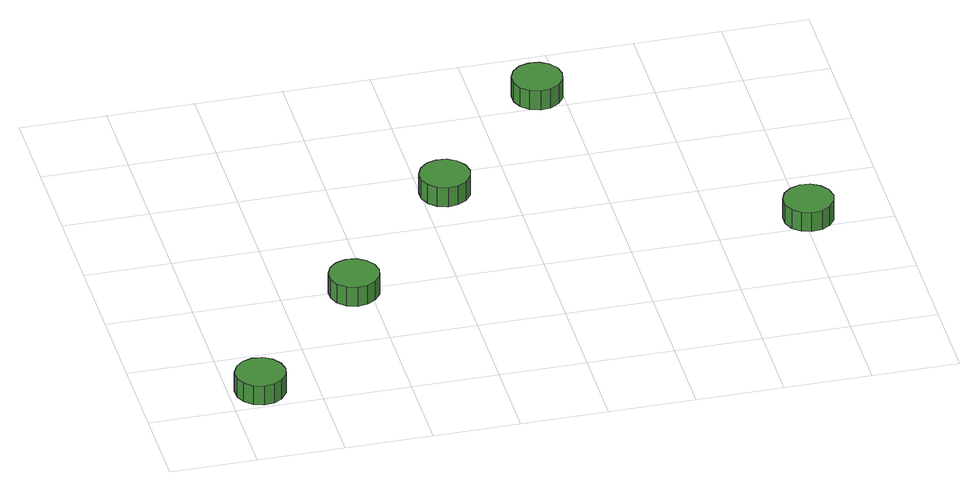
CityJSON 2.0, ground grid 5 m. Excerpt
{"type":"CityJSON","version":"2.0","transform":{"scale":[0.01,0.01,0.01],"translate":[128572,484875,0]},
"CityObjects":{
"tree1":{"type":"SolitaryVegetationObject","attributes":{"function":"something"},"geometry":[{"type":"MultiSurface","lod":"1","boundaries":[[[0,1,2,3,4,5,6,7,8,9,10,11,12,13,14]],[[15,16,17,18,19,20,21,22,23,24,25,26,27,28,29]],[[0,29,28,1]],[[1,28,27,2]],[[2,27,26,3]],[[3,26,25,4]],[[4,25,24,5]],[[5,24,23,6]],[[6,23,22,7]],[[7,22,21,8]],[[8,21,20,9]],[[9,20,19,10]],[[10,19,18,11]],[[11,18,17,12]],[[12,17,16,13]],[[13,16,15,14]],[[14,15,29,0]]]}]},
"tree2":{"type":"SolitaryVegetationObject","attributes":{"function":"something"},"geometry":[{"type":"MultiSurface","lod":"1","boundaries":[[[30,31,32,33,34,35,36,37,38,39,40,41,42,43,44]],[[45,46,47,48,49,50,51,52,53,54,55,56,57,58,59]],[[30,59,58,31]],[[31,58,57,32]],[[32,57,56,33]],[[33,56,55,34]],[[34,55,54,35]],[[35,54,53,36]],[[36,53,52,37]],[[37,52,51,38]],[[38,51,50,39]],[[39,50,49,40]],[[40,49,48,41]],[[41,48,47,42]],[[42,47,46,43]],[[43,46,45,44]],[[44,45,59,30]]]}]},
"tree3":{"type":"SolitaryVegetationObject","attributes":{"function":"something"},"geometry":[{"type":"MultiSurface","lod":"1","boundaries":[[[60,61,62,63,64,65,66,67,68,69,70,71,72,73,74]],[[75,76,77,78,79,80,81,82,83,84,85,86,87,88,89]],[[60,89,88,61]],[[61,88,87,62]],[[62,87,86,63]],[[63,86,85,64]],[[64,85,84,65]],[[65,84,83,66]],[[66,83,82,67]],[[67,82,81,68]],[[68,81,80,69]],[[69,80,79,70]],[[70,79,78,71]],[[71,78,77,72]],[[72,77,76,73]],[[73,76,75,74]],[[74,75,89,60]]]}]},
"tree4":{"type":"SolitaryVegetationObject","attributes":{"function":"something"},"geometry":[{"type":"MultiSurface","lod":"1","boundaries":[[[90,91,92,93,94,95,96,97,98,99,100,101,102,103,104]],[[105,106,107,108,109,110,111,112,113,114,115,116,117,118,119]],[[90,119,118,91]],[[91,118,117,92]],[[92,117,116,93]],[[93,116,115,94]],[[94,115,114,95]],[[95,114,113,96]],[[96,113,112,97]],[[97,112,111,98]],[[98,111,110,99]],[[99,110,109,100]],[[100,109,108,101]],[[101,108,107,102]],[[102,107,106,103]],[[103,106,105,104]],[[104,105,119,90]]]}]},
"tree5":{"type":"SolitaryVegetationObject","attributes":{"function":"something"},"geometry":[{"type":"MultiSurface","lod":"1","boundaries":[[[120,121,122,123,124,125,126,127,128,129,130,131,132,133,134]],[[135,136,137,138,139,140,141,142,143,144,145,146,147,148,149]],[[120,149,148,121]],[[121,148,147,122]],[[122,147,146,123]],[[123,146,145,124]],[[124,145,144,125]],[[125,144,143,126]],[[126,143,142,127]],[[127,142,141,128]],[[128,141,140,129]],[[129,140,139,130]],[[130,139,138,131]],[[131,138,137,132]],[[132,137,136,133]],[[133,136,135,134]],[[134,135,149,120]]]}]}
},
"vertices":[
[322,159,167],[310,217,167],[275,266,167],[223,296,167],[164,302,167],[107,283,167],[63,243,167],[38,189,167],[38,129,167],[63,75,167],[107,35,167],[164,16,167],[223,23,167],[275,52,167],[310,101,167],[310,101,42],[275,52,42],[223,23,42],[164,16,42],[107,35,42],[63,75,42],[38,129,42],[38,189,42],[63,243,42],[107,283,42],[164,302,42],[223,296,42],[275,266,42],[310,217,42],[322,159,42],
[1056,979,170],[1043,1037,170],[1008,1085,170],[957,1115,170],[897,1121,170],[841,1103,170],[796,1063,170],[772,1008,170],[772,949,170],[796,894,170],[841,854,170],[897,836,170],[957,842,170],[1008,872,170],[1043,920,170],[1043,920,45],[1008,872,45],[957,842,45],[897,836,45],[841,854,45],[796,894,45],[772,949,45],[772,1008,45],[796,1063,45],[841,1103,45],[897,1121,45],[957,1115,45],[1008,1085,45],[1043,1037,45],[1056,979,45],
[1776,1809,173],[1763,1868,173],[1728,1916,173],[1677,1946,173],[1617,1952,173],[1560,1934,173],[1516,1894,173],[1492,1839,173],[1492,1779,173],[1516,1725,173],[1560,1685,173],[1617,1666,173],[1677,1673,173],[1728,1703,173],[1763,1751,173],[1763,1751,48],[1728,1703,48],[1677,1673,48],[1617,1666,48],[1560,1685,48],[1516,1725,48],[1492,1779,48],[1492,1839,48],[1516,1894,48],[1560,1934,48],[1617,1952,48],[1677,1946,48],[1728,1916,48],[1763,1868,48],[1776,1809,48],
[2502,2629,165],[2490,2687,165],[2455,2735,165],[2403,2765,165],[2344,2771,165],[2287,2753,165],[2243,2713,165],[2218,2659,165],[2218,2599,165],[2243,2544,165],[2287,2504,165],[2344,2486,165],[2403,2492,165],[2455,2522,165],[2490,2570,165],[2490,2570,40],[2455,2522,40],[2403,2492,40],[2344,2486,40],[2287,2504,40],[2243,2544,40],[2218,2599,40],[2218,2659,40],[2243,2713,40],[2287,2753,40],[2344,2771,40],[2403,2765,40],[2455,2735,40],[2490,2687,40],[2502,2629,40],
[3673,1098,169],[3660,1156,169],[3625,1205,169],[3574,1235,169],[3514,1241,169],[3458,1222,169],[3413,1182,169],[3389,1128,169],[3389,1068,169],[3413,1014,169],[3458,974,169],[3514,955,169],[3574,962,169],[3625,991,169],[3660,1040,169],[3660,1040,44],[3625,991,44],[3574,962,44],[3514,955,44],[3458,974,44],[3413,1014,44],[3389,1068,44],[3389,1128,44],[3413,1182,44],[3458,1222,44],[3514,1241,44],[3574,1235,44],[3625,1205,44],[3660,1156,44],[3673,1098,44]
]}
